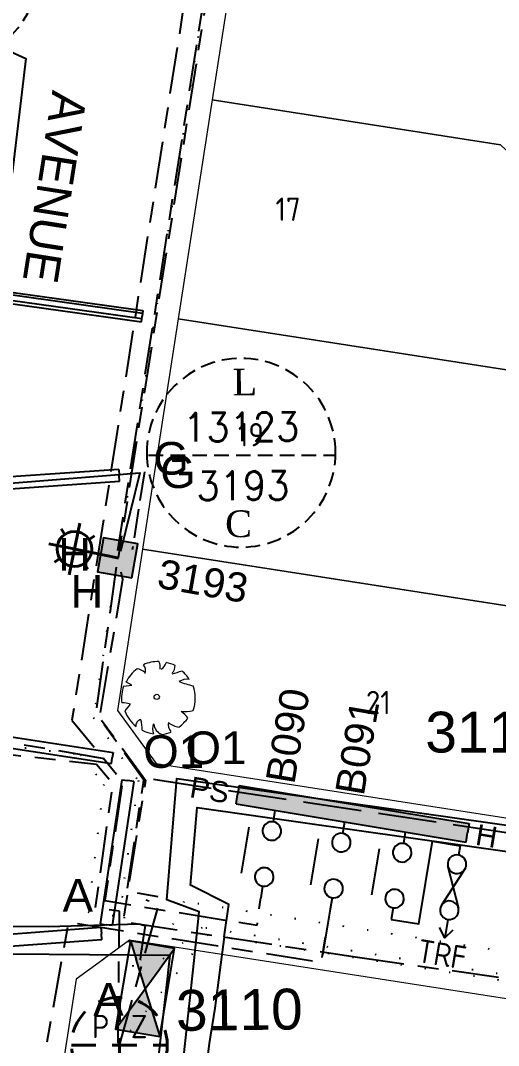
# Model space of a CAD drawing. Header units: metres. Extents: x 297818 to 299097, y 6264861 to 6266140.
# Drawn here: x 298278.3 to 298319.3, y 6265515.3 to 6265603.3 of the extents above; entities that cross this region are included whole.
import ezdxf
from ezdxf.enums import TextEntityAlignment as Align

# ---------------------------------------------------------------- set-up
doc = ezdxf.new("R2010")
doc.units = ezdxf.units.M
for name, pattern in [('Cable Exist UG', [8.2, 4, -1.2, 1.8, -1.2]), ('Cable New OH', [6, 4, -2]), ('Cable Remove', [2, 0, -2]), ('Dash', [5, 3, -2]), ('HIDDEN2', [0.1875, 0.125, -0.0625]), ('IE Trench LV', [6.5, 5, -1.5]), ('IECLCHAINA', [8.2, 4, -1.2, 1.8, -1.2])]:
    doc.linetypes.add(name, pattern=pattern)
doc.layers.get('0').update_dxf_attribs({"color": 6})
doc.layers.add('Cadastre Land Parcels_SP_EXT', color=9, linetype='Continuous', lineweight=5)
for name, color, linetype in [('Duct_SP_NEW', 2, 'Continuous'), ('Equip_SP_SL_EXT', 7, 'Continuous'), ('Mains_HV_EXT', 7, 'Continuous'), ('Mains_LV_EXT', 7, 'Continuous'), ('Mains_LV_NEW_T84', 2, 'Continuous'), ('Mains_SL_EXT', 7, 'Continuous'), ('Notes', 7, 'Continuous'), ('Notes_HV_MISC', 7, 'Continuous'), ('Notes_LV_MISC', 7, 'Continuous'), ('Notes_SL_MISC', 7, 'Continuous'), ('Notes_SP_MISC', 7, 'Continuous'), ('Sub_HV_EXT', 7, 'Continuous'), ('Sub_SP_EXT', 7, 'Continuous'), ('SupportsUG_SP_LV_SL_EXT', 7, 'Continuous'), ('Trench_SP_NEW', 2, 'Continuous'), ('UG_Details_SP_MISC', 7, 'Continuous')]:
    doc.layers.add(name, color=color, linetype=linetype)
doc.styles.add('AR12', font='Simplex')
doc.styles.add('ARIAL', font='arial.ttf', dxfattribs={"height": 2})
doc.styles.add('COLUMN_LABEL', font='arial.ttf')
doc.styles.add('iecARIAL', font='arial.ttf', dxfattribs={"height": 2})
doc.styles.add('iecDevPlan', font='isocp.shx', dxfattribs={"height": 1.8})
doc.styles.add('iecNAME', font='times.ttf')
doc.styles.add('IESYMBOL1', font='isocp.shx')
doc.styles.add('ITALICT', font='ITALICT')
doc.styles.add('POLE_LABEL', font='arial.ttf')
doc.styles.add('SLCP_LABEL', font='arial.ttf', dxfattribs={"height": 3.5})
doc.styles.get("Standard").update_dxf_attribs({"font": 'arial.ttf'})
doc.styles.add('SWITCH_LABEL', font='arial.ttf', dxfattribs={"height": 2.5})
doc.linetypes.add('Cable 4', pattern='A,5.25,-0.1,["o",Standard,S=2,R=0,X=1.2,Y=-0.7],-4', length=9.35)
doc.linetypes.add('Cable New UG', pattern='A,7,-0.25,["x",Standard,S=2,R=0,X=0.2,Y=-0.8],-2.1', length=9.35)
doc.linetypes.add('Cable V', pattern='A,7.2,-0.45,["V",Standard,S=1.5,R=0,X=0,Y=-0.7],-1.8', length=9.45)

# ---------------------------------------------------------------- blocks, each defined once
blk = doc.blocks.new('*U143')
for points in [[(0, 0), (-1.204, 4.121), (2.574, 3.436)], [(0, 0), (-2.574, -3.436), (1.204, -4.121)]]:
    blk.add_hatch(color=256).paths.add_polyline_path(points)
for p, q in [((-1.204, 4.121), (1.204, -4.121)), ((-2.574, -3.436), (2.574, 3.436))]:
    blk.add_line(p, q)
blk.add_lwpolyline([(1.204, -4.121), (2.574, 3.436), (-1.204, 4.121), (-2.574, -3.436)], close=True)
for tag, height, flags, p in [('ASSET_NUM', 3.5, 8, (2, 2)), ('STREET_CODE', 0.2, 9, (1.5, 0)), ('OPERATING_VOLTAGE', 0.2, 9, (1.5, -0.6)), ('ORIENTATION', 0.2, 9, (1.5, -0.8)), ('CONSTRUCTED_VOLTAGE', 0.2, 9, (1.5, -0.2)), ('NO_PHASES', 0.2, 9, (1.5, -0.4)), ('OWNED_BY', 0.2, 9, (1.5, -1)), ('OPERATED_BY', 0.2, 9, (1.5, -1.2)), ('SECONDARY_VOLTAGE', 0.2, 9, (1.5, -1.6)), ('STATE', 0.2, 9, (1.5, -1.8)), ('MAINTAINED_BY', 0.2, 9, (1.5, -1.4)), ('SUBSTATION_TYPE', 0.2, 9, (1.5, -2.2)), ('USAGE', 0.2, 9, (1.5, -2.4)), ('PARENT', 0.2, 9, (1.5, -2)), ('LEGEND', 0.2, 9, (1.5, -2.6)), ('Z', 0.2, 1, (1.5, -3.6)), ('STREETNAME', 0.2, 9, (1.5, -3)), ('SUBURB', 0.2, 9, (1.5, -3.2)), ('LOCATION', 0.2, 9, (1.5, -2.8)), ('NOTES', 0.2, 9, (1.5, -3.4))]:
    blk.add_attdef(tag, text='', height=height, dxfattribs=dict(flags=flags)).set_placement(p, align=Align.MIDDLE_LEFT)
blk = doc.blocks.new('COLUMN_EXT')
blk.add_hatch(color=256).paths.add_polyline_path([(-1.485, 1.485), (-1.485, -1.485), (1.485, -1.485), (1.485, 1.485)])
blk.add_lwpolyline([(-1.485, -1.485), (1.485, -1.485), (1.485, 1.485), (-1.485, 1.485)], close=True)
for tag, height, style, flags, p in [('ASSET_NUM', 2.5, 'COLUMN_LABEL', 8, (2, 2)), ('STRUCTURE_PLANT_NUMBER', 0.2, 'POLE_LABEL', 9, (1.813, 0.031)), ('STREET_CODE', 0.2, 'COLUMN_LABEL', 9, (1.813, -0.2))]:
    blk.add_attdef(tag, text='', height=height, dxfattribs=dict(style=style, flags=flags)).set_placement(p, align=Align.MIDDLE_LEFT)
at = {"flags": 9}
for tag, p in [('OWNED_BY', (1.813, -0.6)), ('STATE', (1.813, -0.8)), ('COLUMN_TYPE', (1.813, -0.4)), ('STREETNAME', (1.813, -1.6)), ('SUBURB', (1.813, -1.8)), ('USAGE', (1.813, -1)), ('LEGEND', (1.813, -1.2)), ('LOCATION', (1.813, -1.4)), ('NOTES', (1.813, -2))]:
    blk.add_attdef(tag, text='', height=0.2, dxfattribs=at).set_placement(p, align=Align.MIDDLE_LEFT)
at = {"flags": 1}
blk.add_attdef('Z', (1.813, -2.351), '', height=0.2, dxfattribs=at)
blk = doc.blocks.new('*U138')
at = {"lineweight": 40}
for p, q in [((-4.16, -1.437), (-3.248, 2.969)), ((-4.836, 2.49), (-4.527, 2.02)), ((-1.98, 1.899), (-2.45, 1.59)), ((-1.5, 0.31), (-5.907, 1.222)), ((0, 0), (-2.238, 0.463)), ((-5.427, -0.367), (-4.957, -0.058)), ((-2.571, -0.958), (-2.88, -0.487))]:
    blk.add_line(p, q, dxfattribs=at)
blk.add_circle((-3.704, 0.766), 1.5, dxfattribs=at)
at = {"style": 'iecARIAL', "flags": 8}
blk.add_attdef('ASSET_NUM', (1.5, 1.5), '', height=2.5, dxfattribs=at)
for tag, p, height, flags in [('CONSTRUCTED_VOLTAGE', (0.981, -0.653), 0.2, 9), ('CONTROL_TYPE', (0.981, -0.853), 0.2, 9), ('LANTERN_PURPOSE', (0.981, -1.053), 0.2, 9), ('LNUMBER', (2.181, -3.253), 2.5, 8), ('OPERATING_VOLTAGE', (0.981, -1.653), 0.2, 9), ('ORIENTATION', (0.981, -1.853), 0.2, 9), ('LANTERN_TYPE', (0.981, -1.253), 0.2, 9), ('NO_PHASES', (0.981, -1.453), 0.2, 9), ('OWNED_BY', (0.981, -2.053), 0.2, 9), ('STATE', (0.981, -2.253), 0.2, 9), ('CEXIST', (0.981, -2.653), 0.2, 9), ('USAGE', (0.981, -2.453), 0.2, 9), ('CNEW', (0.981, -2.853), 0.2, 9), ('CNUMBER', (0.981, -3.053), 0.2, 9), ('CREMOVE', (0.981, -3.253), 0.2, 9), ('CREPLACE', (0.981, -3.453), 0.2, 9), ('LKINGHEIGHT', (0.981, -3.653), 0.2, 9), ('LBRACKET', (0.981, -3.853), 0.2, 9), ('LBRACKETVOCAB', (0.981, -4.053), 0.2, 9), ('LCATEGORY', (0.981, -4.253), 0.2, 9), ('LCHARGE1', (0.981, -4.453), 0.2, 9), ('LCHARGE1PERCENT', (0.981, -4.653), 0.2, 9), ('LCHARGE2', (0.981, -4.853), 0.2, 9), ('LCHARGE2PERCENT', (0.981, -5.053), 0.2, 9), ('LCHARGE3', (0.981, -5.253), 0.2, 9), ('LCHARGE3PERCENT', (0.981, -5.453), 0.2, 9), ('LEXIST', (0.981, -5.653), 0.2, 9), ('LLAMP', (0.981, -5.853), 0.2, 9), ('LLAMPVOCAB', (0.981, -6.053), 0.2, 9), ('LMAST', (0.981, -6.253), 0.2, 9), ('LMASTVOCAB', (0.981, -6.453), 0.2, 9), ('LNEW', (0.981, -6.653), 0.2, 9), ('LANTNUMBER', (0.981, -6.853), 0.2, 9), ('LOUTREACH', (0.981, -7.253), 0.2, 9), ('LOUTREACHVOCAB', (0.981, -7.453), 0.2, 9), ('LRATECODE', (0.981, -7.653), 0.2, 9), ('LREMOVE', (0.981, -7.853), 0.2, 9), ('LREPLACE', (0.981, -8.053), 0.2, 9), ('LTYPE', (0.981, -8.253), 0.2, 9), ('LTYPEVOCAB', (0.981, -8.453), 0.2, 9), ('LEGEND', (0.981, -8.653), 0.2, 9), ('LOCATION', (0.981, -8.853), 0.2, 9), ('STREETNAME', (0.981, -9.253), 0.2, 9), ('SUBURB', (0.981, -9.453), 0.2, 1), ('NOTES', (0.981, -9.053), 0.2, 9)]:
    blk.add_attdef(tag, p, '', height=height, dxfattribs=dict(flags=flags))
blk = doc.blocks.new('SLCP_ZELL_EXT')
blk.add_wipeout([(-0.236, 7.5), (-0.706, 7.47), (-1.174, 7.411), (-1.637, 7.323), (-2.093, 7.206), (-2.542, 7.06), (-2.98, 6.887), (-3.407, 6.686), (-3.82, 6.459), (-4.218, 6.206), (-4.599, 5.929), (-4.962, 5.629), (-5.306, 5.306), (-5.629, 4.962), (-5.929, 4.599), (-6.206, 4.218), (-6.459, 3.82), (-6.686, 3.407), (-6.887, 2.98), (-7.06, 2.542), (-7.206, 2.093), (-7.323, 1.637), (-7.411, 1.174), (-7.47, 0.706), (-7.5, 0.236), (-7.5, -0.236), (-7.47, -0.706), (-7.411, -1.174), (-7.323, -1.637), (-7.206, -2.093), (-7.06, -2.542), (-6.887, -2.98), (-6.686, -3.407), (-6.459, -3.82), (-6.206, -4.218), (-5.929, -4.599), (-5.629, -4.962), (-5.306, -5.306), (-4.962, -5.629), (-4.599, -5.929), (-4.218, -6.206), (-3.82, -6.459), (-3.407, -6.686), (-2.98, -6.887), (-2.542, -7.06), (-2.093, -7.206), (-1.637, -7.323), (-1.174, -7.411), (-0.706, -7.47), (-0.236, -7.5), (0.236, -7.5), (0.706, -7.47), (1.174, -7.411), (1.637, -7.323), (2.093, -7.206), (2.542, -7.06), (2.98, -6.887), (3.407, -6.686), (3.82, -6.459), (4.218, -6.206), (4.599, -5.929), (4.962, -5.629), (5.306, -5.306), (5.629, -4.962), (5.929, -4.599), (6.206, -4.218), (6.459, -3.82), (6.686, -3.407), (6.887, -2.98), (7.06, -2.542), (7.206, -2.093), (7.323, -1.637), (7.411, -1.174), (7.47, -0.706), (7.5, -0.236), (7.5, 0.236), (7.47, 0.706), (7.411, 1.174), (7.323, 1.637), (7.206, 2.093), (7.06, 2.542), (6.887, 2.98), (6.686, 3.407), (6.459, 3.82), (6.206, 4.218), (5.929, 4.599), (5.629, 4.962), (5.306, 5.306), (4.962, 5.629), (4.599, 5.929), (4.218, 6.206), (3.82, 6.459), (3.407, 6.686), (2.98, 6.887), (2.542, 7.06), (2.093, 7.206), (1.637, 7.323), (1.174, 7.411), (0.706, 7.47), (0.236, 7.5)])
at = {"linetype": 'Dash', "lineweight": 40, "ltscale": 0.7}
for p, q in [((0, 4.109), (0, -4.109)), ((-4.109, 0), (4.109, 0))]:
    blk.add_line(p, q, dxfattribs=at)
blk.add_circle((0, 0), 4.109, dxfattribs=at)
at = {"lineweight": 40, "style": 'IESYMBOL1'}
for s, p in [('P', (-1.604, 0)), ('Z', (1.702, 0)), ('60', (-1.612, -3.312))]:
    blk.add_text(s, height=2, dxfattribs=at).set_placement(p, align=Align.BOTTOM_CENTER)
at = {"style": 'SLCP_LABEL'}
for tag, height, flags, p in [('ASSET_NUM', 2.5, 8, (2, 2)), ('STREET_CODE', 0.2, 9, (0, -0.2))]:
    blk.add_attdef(tag, text='', height=height, dxfattribs=dict(at, flags=flags)).set_placement(p, align=Align.MIDDLE_LEFT)
at = {"flags": 1}
blk.add_attdef('Z', (0, 0), '', height=0.2, dxfattribs=at)
at = {"flags": 9}
for tag, p in [('CONSTRUCTED_VOLTAGE', (0, -0.4)), ('CONTROL_TYPE', (0, -0.6)), ('NO_PHASES', (0, -0.8)), ('OPERATING_VOLTAGE', (0, -1)), ('ORIENTATION', (0, -1.2)), ('OWNED_BY', (0, -1.4)), ('USAGE', (0, -1.6)), ('LOCATION', (0, -1.8)), ('STATE', (0, -2)), ('NOTES', (0, -2.2))]:
    blk.add_attdef(tag, text='', height=0.2, dxfattribs=at).set_placement(p, align=Align.MIDDLE_LEFT)
blk = doc.blocks.new('*U199')
for p, q in [((-1.6, 0), (-1.6, 20)), ((-1.6, 20), (-0.8, 20)), ((0, 20), (-0.8, 20)), ((0, 0), (0, 20)), ((-1.6, 0), (-0.8, 0)), ((0, 0), (-0.8, 0))]:
    blk.add_line(p, q)
at = {"style": 'ARIAL'}
blk.add_attdef('SWG_TYPE', text='', height=1.8, rotation=90, dxfattribs=at).set_placement((-0.8, 20.745), align=Align.MIDDLE_LEFT)
blk.add_attdef('SUB_TYPE', text='', height=1.8, rotation=90, dxfattribs=at).set_placement((-0.8, -0.757), align=Align.MIDDLE_RIGHT)
blk = doc.blocks.new('SWG_HOLEC_TRF_NEW')
for p, q in [((2.235, 4.026), (5.694, 5.537)), ((2.249, 5.562), (5.694, 4.064)), ((1.8, -2), (5.8, -2))]:
    blk.add_line(p, q)
for points in [[(2.006, 4, 1), (2.006, 5.6, 1)], [(6.006, 4, 1), (6.006, 5.6, 1)], [(1.8, -0.8, 1), (1.8, 0.8, 1)], [(5.8, -0.8, 1), (5.8, 0.8, 1)]]:
    blk.add_lwpolyline(points, format="xyb", close=True)
for points in [[(8.403, 4.8), (7.603, 5.4)], [(7.6, 0), (7.6, 2.4), (0.406, 2.4), (0.406, 4.8), (1.206, 4.8)], [(6.806, 4.802), (8.403, 4.8), (7.603, 4.2)], [(1, 0), (0, 0)], [(6.6, 0), (7.6, 0)]]:
    blk.add_lwpolyline(points)
at = {"style": 'IESYMBOL1'}
blk.add_text('TRF', height=2, rotation=90, dxfattribs=at).set_placement((9.843, 4.8), align=Align.MIDDLE_CENTER)
at = {"style": 'iecARIAL', "flags": 8}
blk.add_attdef('ASSET_NUM', text='', height=2.5, rotation=179.95437, dxfattribs=at).set_placement((-3, 1), align=Align.MIDDLE_LEFT)
at = {"flags": 9}
for tag, p in [('ACTUAL_STATUS', (0, 0)), ('OPERATING_VOLTAGE', (0, -0.8)), ('CONSTRUCTED_VOLTAGE', (0, -0.4)), ('NO_PHASES', (0, -0.6)), ('ORIENTATION', (0, -1)), ('OWNED_BY', (0, -1.2)), ('STATE', (0, -1.6)), ('SWITCH_TYPE', (0, -1.8)), ('PARENT', (0, -1.4)), ('SUBURB', (0, -2.2)), ('STREETNAME', (0, -2.4)), ('USAGE', (0, -2)), ('LOCATION', (0, -2.6)), ('OPERATED_BY', (0, -3.034)), ('NOTES', (0, -2.8)), ('MAINTAINED_BY', (0, -3.234))]:
    blk.add_attdef(tag, text='', height=0.2, dxfattribs=at).set_placement(p, align=Align.MIDDLE_LEFT)
at = {"flags": 1}
blk.add_attdef('Z', (0, 0), '', height=0.2, dxfattribs=at)
blk = doc.blocks.new('SWG_HOLEC_SU_NEW')
blk.add_line((1.8, -2), (5.8, -2))
for points in [[(1, 0), (0, 0)], [(6.6, 0), (7.6, 0)]]:
    blk.add_lwpolyline(points)
for points in [[(1.8, -0.8, 1), (1.8, 0.8, 1)], [(5.8, -0.8, 1), (5.8, 0.8, 1)]]:
    blk.add_lwpolyline(points, format="xyb", close=True)
at = {"style": 'SWITCH_LABEL', "flags": 8}
blk.add_attdef('ASSET_NUM', text='', height=2.5, rotation=179.95437, dxfattribs=at).set_placement((-2.4, 0), align=Align.MIDDLE_LEFT)
at = {"flags": 1}
blk.add_attdef('Z', (0, 0), '', height=0.2, dxfattribs=at)
at = {"flags": 9}
for tag, p in [('ACTUAL_STATUS', (0, -0.4)), ('CONSTRUCTED_VOLTAGE', (0, -0.6)), ('NO_PHASES', (0, -0.8)), ('OPERATING_VOLTAGE', (0, -1)), ('ORIENTATION', (0, -1.2)), ('OWNED_BY', (0, -1.4)), ('STATE', (0, -1.8)), ('PARENT', (0, -1.6)), ('SWITCH_TYPE', (0, -2)), ('SUBURB', (0, -2.4)), ('STREETNAME', (0, -2.6)), ('USAGE', (0, -2.2)), ('OPERATED_BY', (0, -3.187)), ('LOCATION', (0, -2.8)), ('NOTES', (0, -3)), ('MAINTAINED_BY', (0, -3.387))]:
    blk.add_attdef(tag, text='', height=0.2, dxfattribs=at).set_placement(p, align=Align.MIDDLE_LEFT)
at = {"style": 'SWITCH_LABEL', "flags": 9}
blk.add_attdef('STREET_CODE', text='', height=0.2, dxfattribs=at).set_placement((0, -0.2), align=Align.MIDDLE_LEFT)
blk = doc.blocks.new('TREE5')
for p, q in [((-5.82, 1.84), (-4.43, 2)), ((-5.45, 2.55), (-5.45, 2.55)), ((-4.43, 2), (-5.45, 2.55))]:
    blk.add_line(p, q)
blk.add_circle((-0.14, -0.02), 0.451)
for centre, radius, start, end in [((0.17, -0.24), 6.29, 89.3321, 114.3856), ((-3.58, 4.44), 1.54, 343.6555, 39.76), ((-1.8, 5.03), 2.28, 352.0775, 26.6128), ((-0.73, 6.68), 2.38, 304.1868, 338.5411), ((0.17, -0.24), 6.27, 62.8767, 77.7021), ((1.21, 5.35), 1.82, 315.8454, 359.7651), ((0.17, -0.24), 6.22, 126.0751, 153.6245), ((-3.93, 2.18), 2.65, 48.5203, 80.5151), ((-2.62, 22.51), 19.28, 285.4397, 290.7099), ((0.17, -0.24), 6.18, 31.4098, 49.4752), ((0.17, -0.24), 6.34, 160.8426, 187.275), ((5.13, 0.24), 2.76, 83.5323, 121.6544), ((11.59, 24.42), 23.21, 250.0865, 256.3451), ((0.17, -0.24), 6.3, 340.3307, 19.43), ((-6.94, -11.4), 10.4, 77.3728, 85.4649), ((0.21, -6.18), 6.93, 134.7782, 147.3315), ((0.17, -0.24), 6.19, 200.8103, 231.4392), ((4.49, 5.21), 7.74, 266.7455, 282.0146), ((0.26, -7.73), 6.44, 39.6536, 53.993), ((-2.7, -4.95), 1.03, 97.741, 188.8107), ((-15.69, -6.41), 13.08, 2.9465, 10.9238), ((1.74, -5.5), 2.6, 160.6009, 199.3991), ((1.45, -4.49), 2.1, 186.1912, 248.4952), ((3.76, -4.72), 1.93, 170.6314, 220.6278), ((4.11, -1.67), 3.55, 230.4582, 263.1093), ((0.17, -0.24), 6.07, 305.394, 326.2464), ((0.17, -0.24), 6.16, 243.1498, 261.8356), ((0.17, -0.24), 6.23, 274.7236, 290.3277)]:
    blk.add_arc(centre, radius, start, end)

msp = doc.modelspace()

# ---------------------------------------------------------------- hatches: boundary and pattern name
at = {"layer": 'Sub_HV_EXT', "linetype": 'Cable 4', "ltscale": 0.5}
h = msp.add_hatch(color=256, dxfattribs=at)
h.dxf.hatch_style = 1
h.paths.add_polyline_path([(298297.032, 6265537.649), (298296.769, 6265536.071), (298316.498, 6265532.787), (298316.76, 6265534.366)])

# ---------------------------------------------------------------- linework, layer by layer
at = {"layer": 'Cadastre Land Parcels_SP_EXT', "linetype": 'Continuous'}
for points in [[(298334.585, 6265578.858), (298334.661, 6265579.276), (298334.746, 6265579.691), (298334.838, 6265580.105), (298334.938, 6265580.517), (298335.045, 6265580.928), (298335.161, 6265581.335), (298335.283, 6265581.742), (298335.414, 6265582.145), (298335.552, 6265582.546), (298323.416, 6265593.958), (298316.683, 6265623.099), (298299.227, 6265625.555), (298297.332, 6265613.352), (298294.707, 6265596.446), (298319.449, 6265592.605), (298334.515, 6265578.44), (298334.585, 6265578.858)], [(298334.515, 6265578.44), (298319.449, 6265592.605), (298294.707, 6265596.446), (298291.793, 6265577.673), (298333.393, 6265571.213), (298334.515, 6265578.44)], [(298333.393, 6265571.213), (298291.793, 6265577.673), (298288.725, 6265557.911), (298330.324, 6265551.451), (298333.393, 6265571.213)], [(298328.175, 6265537.618), (298330.324, 6265551.451), (298288.725, 6265557.911), (298286.577, 6265544.078), (298289.914, 6265539.514), (298323.61, 6265534.28), (298328.175, 6265537.618)]]:
    msp.add_lwpolyline(points, close=True, dxfattribs=at)
at = {"layer": 'Duct_SP_NEW'}
for p, q in [((298286.704, 6265564.751), (298269.244, 6265563.557)), ((298286.704, 6265564.751), (298286.739, 6265564.232)), ((298286.775, 6265563.713), (298286.739, 6265564.232)), ((298286.775, 6265563.713), (298269.315, 6265562.52)), ((298286.974, 6265538.138), (298285.117, 6265525.77)), ((298288.003, 6265537.984), (298286.145, 6265525.615)), ((298286.974, 6265538.138), (298287.489, 6265538.061)), ((298288.003, 6265537.984), (298287.489, 6265538.061)), ((298285.117, 6265525.77), (298285.631, 6265525.693)), ((298285.168, 6265525.449), (298285.207, 6265524.931)), ((298286.145, 6265525.615), (298285.631, 6265525.693)), ((298285.246, 6265524.412), (298285.207, 6265524.931))]:
    msp.add_line(p, q, dxfattribs=at)
at = {"layer": 'Mains_HV_EXT', "linetype": 'Cable Exist UG', "flags": 128}
msp.add_lwpolyline([(298296.781, 6265633.354), (298282.686, 6265543.242), (298287.02, 6265537.986), (298285.51, 6265527.766), (298298.574, 6265525.655), (298298.88, 6265528.015)], dxfattribs=at)
at = {"layer": 'Mains_HV_EXT', "linetype": 'Cable Exist UG'}
msp.add_lwpolyline([(298304.838, 6265527.021), (298304.091, 6265522.471)], dxfattribs=at)
at = {"layer": 'Mains_LV_EXT', "linetype": 'Cable Remove'}
msp.add_lwpolyline([(298299.061, 6265637.585), (298295.015, 6265611.698), (298294.517, 6265609.471), (298294.146, 6265607.057), (298294.148, 6265606.039), (298286.605, 6265557.161)], dxfattribs=at)
at = {"layer": 'Mains_LV_NEW_T84', "linetype": 'Cable New UG', "flags": 128}
for points in [[(298270.803, 6265635.222), (298271.067, 6265633.614), (298277.563, 6265632.702), (298276.637, 6265623.703), (298276.181, 6265618.392), (298275.773, 6265611.256), (298275.443, 6265608.136), (298276.158, 6265607.154), (298275.425, 6265601.506), (298278.715, 6265600.002), (298277.553, 6265590.138), (298273.108, 6265589.47), (298272.519, 6265585.307), (298272.101, 6265582.747), (298271.522, 6265578.429), (298270.749, 6265575.582), (298269.47, 6265572.659), (298266.423, 6265568.103), (298262.857, 6265567.665), (298263.893, 6265564.992), (298259.571, 6265559.915), (298261.058, 6265556.696), (298257.103, 6265550.804), (298254.33, 6265550.099), (298252.878, 6265546.75), (298251.554, 6265541.285), (298251.16, 6265538.827), (298250.646, 6265534.686), (298250.66, 6265531.367), (298251.274, 6265530.458), (298251.594, 6265527.657), (298251.913, 6265525.569), (298262.544, 6265525.621), (298280.679, 6265525.546), (298288.419, 6265525.762), (298288.971, 6265525.634), (298288.567, 6265523.07), (298288.419, 6265520.625), (298286.889, 6265506.631), (298282.956, 6265507.09)], [(298295.747, 6265524.655), (298296.134, 6265527.421), (298292.84, 6265529.092), (298293.422, 6265535.752), (298338.546, 6265529.352)]]:
    msp.add_lwpolyline(points, dxfattribs=at)
at = {"layer": 'Mains_LV_NEW_T84', "linetype": 'Cable V', "flags": 128}
msp.add_lwpolyline([(298262.873, 6265567.833), (298269.155, 6265562.923), (298288.516, 6265564.448), (298286.836, 6265557.704)], dxfattribs=at)
at = {"layer": 'Mains_SL_EXT', "linetype": 'Cable Exist UG', "flags": 128}
msp.add_lwpolyline([(298294.628, 6265609.272), (298286.588, 6265557.793)], dxfattribs=at)
at = {"layer": 'Notes_SL_MISC', "linetype": 'HIDDEN2', "ltscale": 10}
msp.add_line((298289.262, 6265565.963), (298305.238, 6265565.963), dxfattribs=at)
for points in [[(298263.69, 6265607.763, 1), (298279.886, 6265607.763, 1), (298263.69, 6265607.763)], [(298289.1, 6265566.185, 1), (298305.296, 6265566.185, 1), (298289.1, 6265566.185)]]:
    msp.add_lwpolyline(points, format="xyb", dxfattribs=at)
at = {"layer": 'Trench_SP_NEW', "color": 4, "linetype": 'IE Trench LV', "ltscale": 0.5, "flags": 128}
msp.add_lwpolyline([(298288.898, 6265564.56), (298287.851, 6265557.855)], dxfattribs=at)
at = {"layer": 'Trench_SP_NEW', "color": 4, "linetype": 'IE Trench LV', "flags": 128}
msp.add_lwpolyline([(298289.691, 6265538.169), (298329.518, 6265532.166)], dxfattribs=at)
at = {"layer": 'UG_Details_SP_MISC'}
for p, q in [((298270.173, 6265580.974), (298288.774, 6265578.375)), ((298288.74, 6265578.137), (298270.385, 6265580.704)), ((298270.04, 6265580.023), (298288.641, 6265577.424)), ((298288.674, 6265577.662), (298270.318, 6265580.229)), ((298288.774, 6265578.375), (298288.707, 6265577.899)), ((298288.74, 6265578.137), (298288.707, 6265577.899)), ((298288.641, 6265577.424), (298288.707, 6265577.899)), ((298288.674, 6265577.662), (298288.707, 6265577.899)), ((298271.152, 6265542.785), (298286.216, 6265540.475)), ((298271.007, 6265541.836), (298286.07, 6265539.526)), ((298286.216, 6265540.475), (298286.143, 6265540)), ((298286.07, 6265539.526), (298286.143, 6265540))]:
    msp.add_line(p, q, dxfattribs=at)
at = {"layer": 'UG_Details_SP_MISC', "color": 7, "linetype": 'Cable Exist UG', "flags": 128}
for points in [[(298298.159, 6265631.986), (298294.844, 6265609.124), (298286.645, 6265557.181)], [(298307.195, 6265522.901), (298333.525, 6265519.192), (298338.062, 6265518.66), (298398.03, 6265509.273), (298434.443, 6265503.575), (298439.48, 6265502.793), (298444.768, 6265502.98), (298449.155, 6265504.326), (298452.941, 6265506.453), (298455.694, 6265508.704), (298457.728, 6265510.737), (298459.986, 6265515.099), (298462.207, 6265520.54), (298466.212, 6265531.58), (298468.437, 6265537.601), (298470.409, 6265542.86), (298471.535, 6265547.927), (298471.754, 6265553.9), (298471.223, 6265558.26), (298469.722, 6265563.045), (298467.374, 6265567.934), (298465.121, 6265571.124), (298461.334, 6265575.26), (298457.58, 6265577.887), (298455.695, 6265578.987), (298452.973, 6265580.207), (298447.874, 6265581.551), (298442.086, 6265582.709), (298433.231, 6265584.085), (298425.926, 6265585.122), (298410.377, 6265587.499), (298367.49, 6265594.259), (298361.577, 6265595.041), (298357.134, 6265595.385), (298353.974, 6265595.103), (298350.313, 6265594.415), (298347.685, 6265593.602), (298344.016, 6265591.373), (298351.502, 6265582.237), (298349.466, 6265580.387), (298347.777, 6265577.416), (298347.12, 6265573.601), (298345.147, 6265561.27)], [(298285.487, 6265539.924), (298251.451, 6265545.757)]]:
    msp.add_lwpolyline(points, dxfattribs=at)

# ---------------------------------------------------------------- block references
at = {"layer": 'Cadastre Land Parcels_SP_EXT', "color": 3, "xscale": 0.5, "yscale": 0.5, "zscale": 0.5}
msp.add_blockref('TREE5', (298290.026, 6265545.252), dxfattribs=at)
at = {"layer": 'Equip_SP_SL_EXT'}
msp.add_blockref('*U138', (298286.605, 6265557.161), dxfattribs=at)
at = {"layer": 'Sub_HV_EXT', "linetype": 'Cable 4', "ltscale": 0.5}
ref = msp.add_blockref('SWG_HOLEC_SU_NEW', (298300.128, 6265535.512), dxfattribs=dict(at, rotation=260.5513302509048))
ref.add_attrib('ASSET_NUM', 'B090', dxfattribs={"layer": '0', "height": 2.5, "rotation": 80.5057, "style": 'SWITCH_LABEL'}).set_placement((298300.522, 6265537.879), align=Align.MIDDLE_LEFT)
ref = msp.add_blockref('SWG_HOLEC_SU_NEW', (298306.086, 6265534.518), dxfattribs=dict(at, rotation=260.5513302509048))
ref.add_attrib('ASSET_NUM', 'B091', dxfattribs={"layer": '0', "height": 2.5, "rotation": 80.5057, "style": 'SWITCH_LABEL'}).set_placement((298306.48, 6265536.886), align=Align.MIDDLE_LEFT)
at = {"layer": 'Sub_HV_EXT', "linetype": 'Cable 4', "ltscale": 0.5, "rotation": 260.5513302509048}
msp.add_blockref('*U199', (298296.769, 6265536.071), dxfattribs=at).add_auto_attribs({'SUB_TYPE': 'PS', 'SWG_TYPE': 'H'})
msp.add_blockref('SWG_HOLEC_TRF_NEW', (298311.311, 6265533.65), dxfattribs=at)
at = {"layer": 'SupportsUG_SP_LV_SL_EXT'}
ref = msp.add_blockref('COLUMN_EXT', (298286.605, 6265557.161), dxfattribs=dict(at, rotation=80.01819432464525))
ref.add_attrib('ASSET_NUM', '3193', dxfattribs={"layer": '0', "height": 2.5, "rotation": 349.98217, "style": 'COLUMN_LABEL'}).set_placement((298290.319, 6265557.091), align=Align.TOP_LEFT)

# ---------------------------------------------------------------- texts
at = {"layer": 'Cadastre Land Parcels_SP_EXT', "style": 'iecDevPlan'}
for s, p in [('17', (298300.144, 6265586.078)), ('19', (298296.926, 6265566.734)), ('21', (298307.906, 6265543.76))]:
    msp.add_text(s, height=2, dxfattribs=at).set_placement(p)
at = {"layer": 'Notes', "insert": (298281.198, 6265588.962), "char_height": 3, "attachment_point": 5, "rotation": 261.08573, "style": 'ITALICT'}
msp.add_mtext('{\\fStylus BT|b0|i0|c0|p34;AVENUE     }', dxfattribs=at)
at = {"layer": 'Notes_HV_MISC', "color": 2, "linetype": 'Cable New OH', "ltscale": 0.5, "insert": (298312.995, 6265543.97), "char_height": 3.5, "attachment_point": 1, "style": 'iecARIAL'}
msp.add_mtext_dynamic_manual_height_columns('3110', width=34.20278, gutter_width=10, heights=[0], dxfattribs=at)
at = {"layer": 'Notes_LV_MISC', "color": 2, "linetype": 'Cable New UG', "char_height": 2.8, "attachment_point": 1, "style": 'iecARIAL'}
for s, insert in [('G', (298289.669, 6265567.107)), ('H', (298281.501, 6265558.877)), ('O1', (298288.802, 6265541.953))]:
    msp.add_mtext_dynamic_manual_height_columns(s, width=12.86037, gutter_width=10, heights=[2.8], dxfattribs=dict(at, insert=insert))
at = {"layer": 'Notes_SL_MISC', "linetype": 'IECLCHAINA', "lineweight": 0, "style": 'iecNAME'}
for s, p in [('L', (298296.464, 6265571.1)), ('C', (298295.829, 6265558.938))]:
    msp.add_text(s, height=2.293, rotation=0.41928, dxfattribs=at).set_placement(p)
at = {"layer": 'Notes_SL_MISC', "lineweight": 0, "style": 'AR12', "width": 0.948629}
for s, p in [('13123', (298297.214, 6265566.435, 35.967)), ('3193', (298297.367, 6265561.394, 35.967))]:
    msp.add_text(s, height=2.4538, rotation=0.39044, dxfattribs=at).set_placement(p, align=Align.BOTTOM_CENTER)
at = {"layer": 'Notes_SP_MISC', "color": 2, "linetype": 'Cable New UG', "char_height": 2.8, "attachment_point": 1, "style": 'iecARIAL'}
for s, insert in [('G', (298290.252, 6265565.958)), ('H', (298282.556, 6265555.684)), ('O1', (298292.433, 6265542.276)), ('A', (298281.881, 6265529.623))]:
    msp.add_mtext_dynamic_manual_height_columns(s, width=12.86037, gutter_width=10, heights=[2.8], dxfattribs=dict(at, insert=insert))

# ---------------------------------------------------------------- next in the draw order: block references
at = {"layer": 'Mains_SL_EXT', "linetype": 'Cable Exist UG'}
ref = msp.add_blockref('SLCP_ZELL_EXT', (298286.753, 6265515.363), dxfattribs=at)
ref.add_attrib('ASSET_NUM', '1340', dxfattribs={"layer": '0', "height": 2.5, "style": 'SLCP_LABEL'}).set_placement((298289.577, 6265509.793), align=Align.TOP_RIGHT)

# ---------------------------------------------------------------- next in the draw order: linework, layer by layer
at = {"color": 2, "linetype": 'Cable New UG', "ltscale": 0.5}
msp.add_circle((298457.335, 6265500.668), 639.422, dxfattribs=at)
at = {"layer": 'Cadastre Land Parcels_SP_EXT', "linetype": 'Continuous'}
msp.add_lwpolyline([(298325.339, 6265441.665), (298331.319, 6265480.135), (298337.014, 6265516.691), (298323.278, 6265518.827), (298287.611, 6265524.374), (298283.045, 6265521.037), (298275.634, 6265473.402), (298272.259, 6265451.703), (298271.372, 6265446.009), (298320.775, 6265438.328), (298325.339, 6265441.665)], close=True, dxfattribs=at)
at = {"layer": 'Duct_SP_NEW'}
for p, q in [((298285.168, 6265525.449), (298248.757, 6265522.725)), ((298285.246, 6265524.412), (298248.835, 6265521.688))]:
    msp.add_line(p, q, dxfattribs=at)
at = {"layer": 'Mains_HV_EXT', "linetype": 'Cable Exist UG', "flags": 128}
msp.add_lwpolyline([(298269.478, 6265454.046), (298282.403, 6265525.919), (298304.091, 6265522.471), (298304.465, 6265524.746)], dxfattribs=at)
at = {"layer": 'Mains_LV_EXT', "linetype": 'Cable Remove'}
for points in [[(298345.265, 6265560.28), (298341.394, 6265535.462), (298339.179, 6265522.102), (298338.481, 6265521.215), (298337.155, 6265520.682), (298292.292, 6265527.688), (298289.587, 6265522.076)], [(298256.401, 6265559.319), (298258.88, 6265555.863), (298256.725, 6265552.498), (298255.18, 6265548.548), (298253.636, 6265543.951), (298283.433, 6265540.295), (298285.41, 6265537.739), (298284.065, 6265526.797), (298287.15, 6265526.354), (298288.252, 6265520.241)], [(298286.605, 6265557.161), (298284.545, 6265543.469), (298288.381, 6265538.065), (298286.943, 6265528.115), (298289.221, 6265527.801), (298288.252, 6265520.241)], [(298333.689, 6265519.226), (298293.845, 6265525.46), (298289.651, 6265522.111)]]:
    msp.add_lwpolyline(points, dxfattribs=at)
at = {"layer": 'Mains_LV_NEW_T84', "linetype": 'Cable New UG', "flags": 128}
for points in [[(298293.16, 6265522.614), (298293.602, 6265526.802), (298290.833, 6265527.845), (298291.676, 6265538.24), (298336.35, 6265531.928), (298336.029, 6265535.136), (298342.642, 6265540.371), (298344.728, 6265554.919)], [(298295.747, 6265524.655), (298294.954, 6265518.533), (298294.443, 6265515.507), (298293.889, 6265511.032), (298292.718, 6265500.835), (298284.346, 6265501.742), (298282.48, 6265503.118)], [(298250.398, 6265524.276), (298251.463, 6265523.086), (298263.457, 6265523.299), (298291.071, 6265523.09), (298287.834, 6265494.254), (298281.51, 6265495.178)], [(298282.48, 6265503.118), (298284.557, 6265503.806), (298290.863, 6265503.043), (298292.28, 6265514.44), (298293.16, 6265522.614)]]:
    msp.add_lwpolyline(points, dxfattribs=at)
at = {"layer": 'Mains_SL_EXT', "linetype": 'Cable Exist UG', "flags": 128}
for points in [[(298286.771, 6265515.357), (298290.307, 6265528.033), (298287.395, 6265528.57), (298288.846, 6265538.106), (298285.056, 6265543.385), (298287.043, 6265555.304), (298286.605, 6265557.161)], [(298286.657, 6265515.54), (298286.751, 6265526.847), (298284.711, 6265527.146), (298286.192, 6265537.761), (298284.781, 6265539.443), (298270.962, 6265540.988), (298269.926, 6265535.404), (298268.396, 6265532.896)]]:
    msp.add_lwpolyline(points, dxfattribs=at)
at = {"layer": 'Mains_SL_EXT', "linetype": 'Cable Remove'}
msp.add_lwpolyline([(298333.689, 6265519.226), (298331.745, 6265519.024), (298294.346, 6265524.817), (298286.774, 6265515.479)], dxfattribs=at)
at = {"layer": 'UG_Details_SP_MISC', "color": 7, "linetype": 'Cable Exist UG', "flags": 128}
msp.add_lwpolyline([(298286.471, 6265556.382), (298284.741, 6265543.888), (298288.989, 6265538.1), (298287.056, 6265525.955), (298307.195, 6265522.901)], dxfattribs=at)

# ---------------------------------------------------------------- next in the draw order: block references
at = {"layer": 'Sub_SP_EXT'}
ref = msp.add_blockref('*U143', (298288.956, 6265520.199), dxfattribs=dict(at, rotation=0.7076803808323465))
ref.add_attrib('ASSET_NUM', '3110', dxfattribs={"layer": '0', "height": 3.5, "rotation": 0.70768}).set_placement((298291.584, 6265520.087), align=Align.TOP_LEFT)

# ---------------------------------------------------------------- next in the draw order: texts
at = {"layer": 'Notes_LV_MISC', "color": 2, "linetype": 'Cable New UG', "insert": (298284.516, 6265520.699), "char_height": 2.8, "attachment_point": 1, "style": 'iecARIAL'}
msp.add_mtext_dynamic_manual_height_columns('A', width=12.86037, gutter_width=10, heights=[2.8], dxfattribs=at)

doc.saveas('drawing.dxf')
